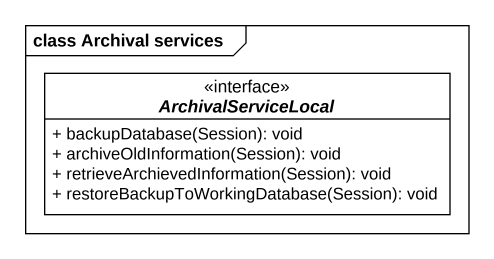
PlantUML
@startuml
mainframe class Archival services
hide circle
hide empty members
skinparam classAttributeIconSize 0
interface ArchivalServiceLocal <<interface>> {
  + backupDatabase(Session): void
  + archiveOldInformation(Session): void
  + retrieveArchievedInformation(Session): void
  + restoreBackupToWorkingDatabase(Session): void
}
@enduml
